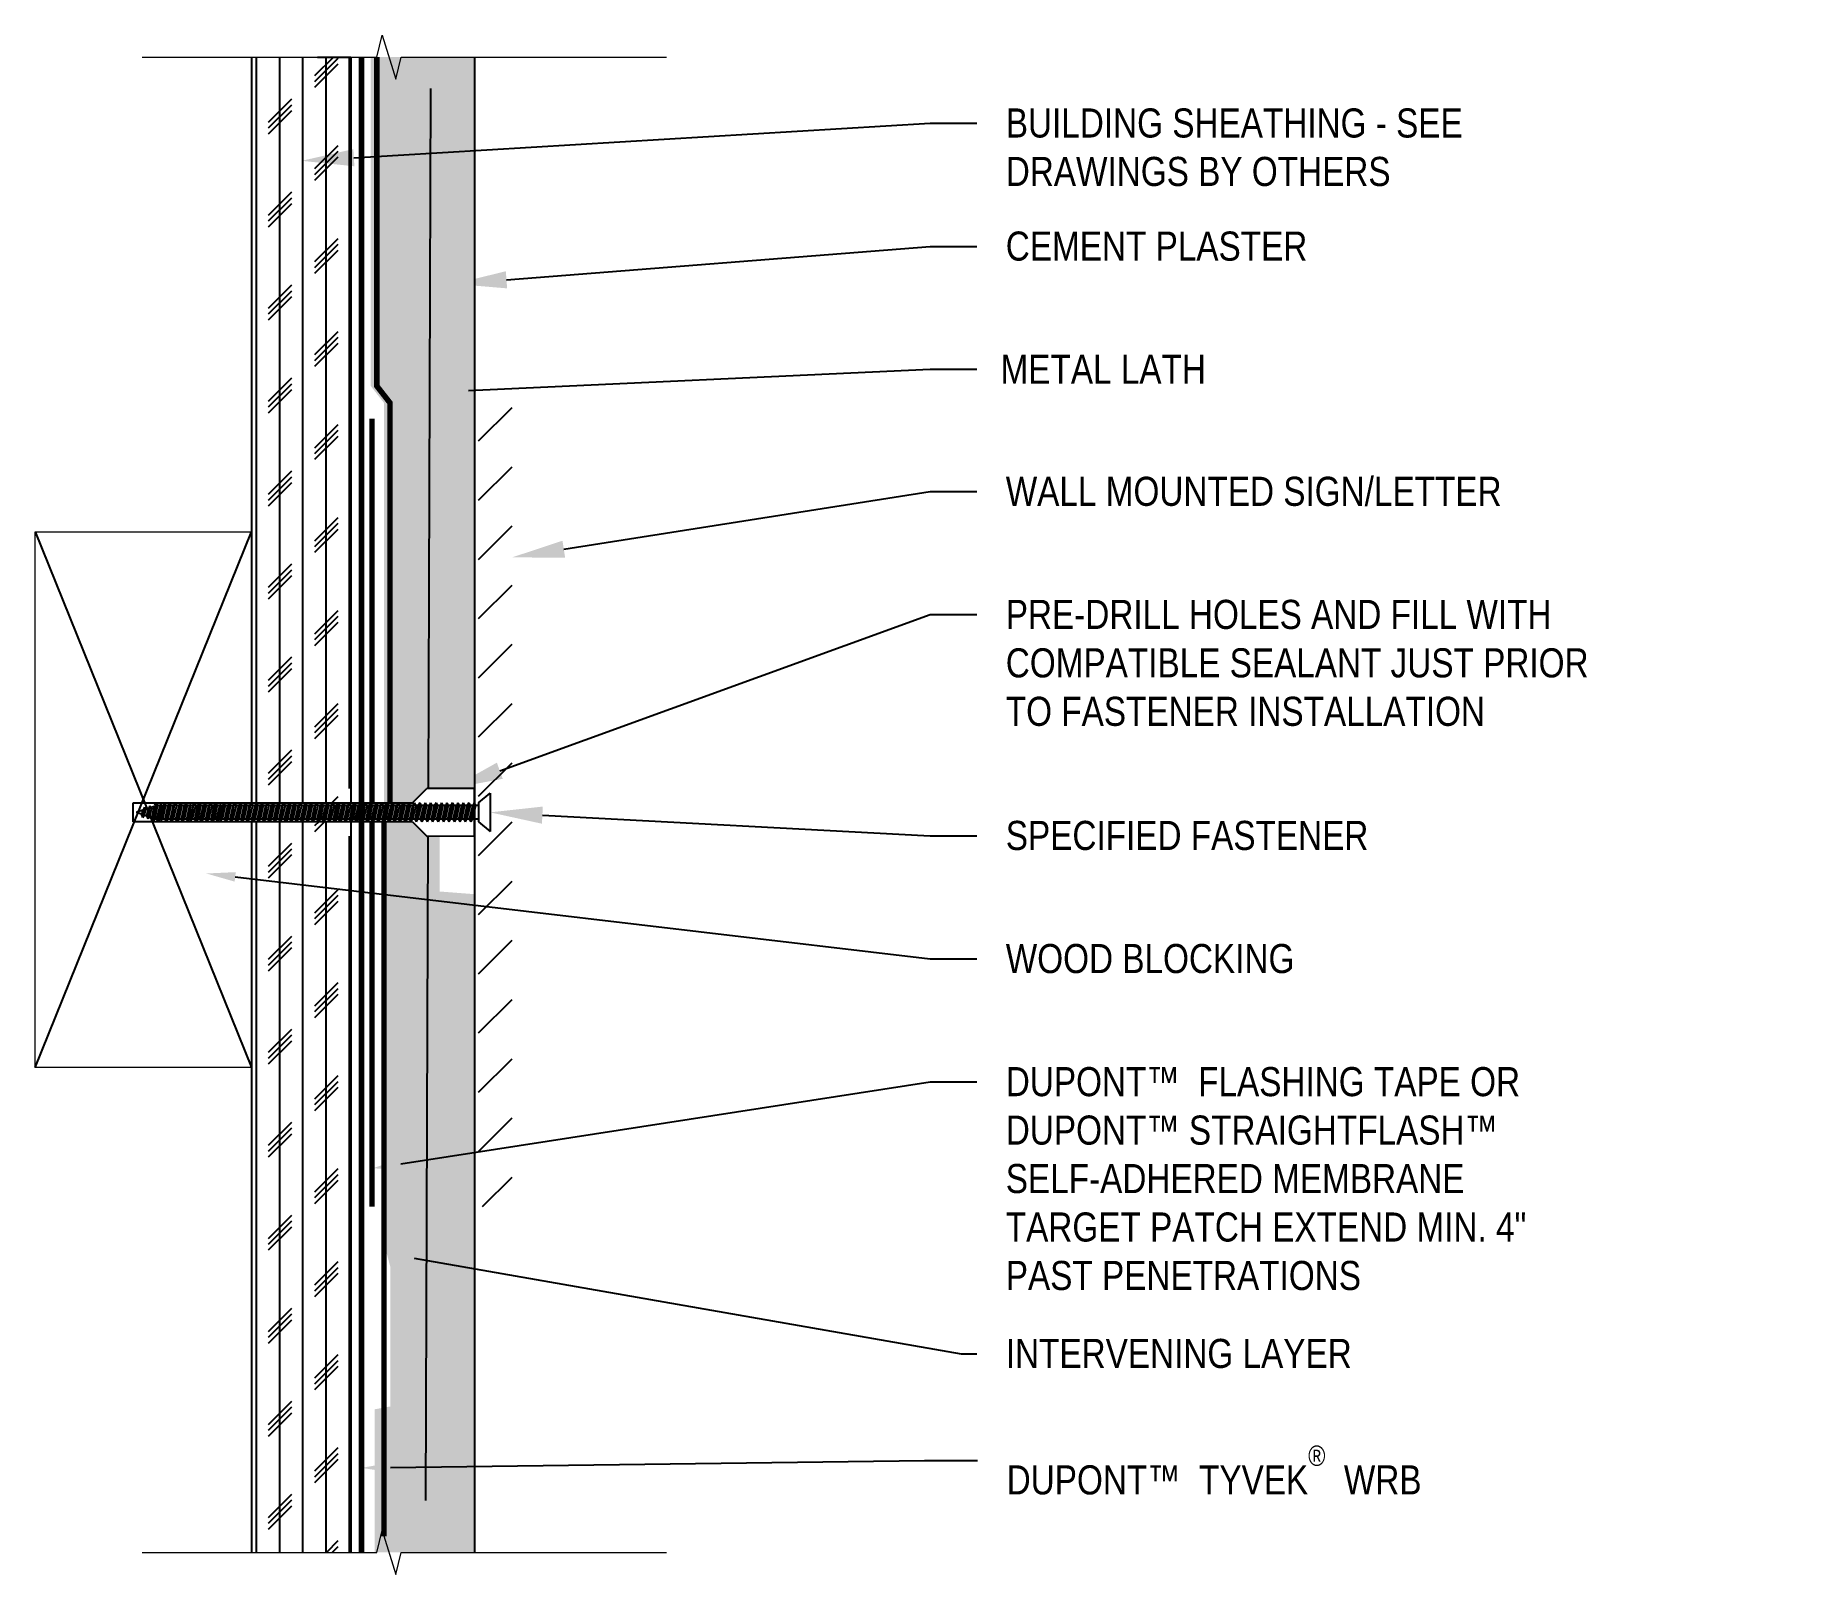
# Model space of a CAD drawing. Header units: inches. Extents: x 23.45 to 32.91, y 13.7 to 22.
import ezdxf
from ezdxf import colors
from ezdxf.entities.mleader import LeaderData, LeaderLine
from ezdxf.math import Vec2, Vec3

# ---------------------------------------------------------------- set-up
doc = ezdxf.new("R2010")
doc.units = ezdxf.units.IN
doc.header["$MEASUREMENT"] = 0
for name, pattern in [('CENTER2', [1.125, 0.75, -0.125, 0.125, -0.125]), ('CENTER6', [0.4125, 0.3, -0.05, 0.03125, -0.03125]), ('HIDDEN', [0.375, 0.25, -0.125])]:
    doc.linetypes.add(name, pattern=pattern)
for name, color, linetype, lineweight in [('-ATI-WRB', 5, 'CENTER6', 15), ('.ATI-DETAIL', 13, 'Continuous', 25), ('.ATI-HATCH', 8, 'Continuous', 25), ('.ATI-TEXT', 7, 'Continuous', 35), ('ATI-SAM', 4, 'HIDDEN', 15), ('LUMBER', 31, 'Continuous', 25)]:
    doc.layers.add(name, color=color, linetype=linetype, lineweight=lineweight)
doc.styles.add('ATI ARCH 5-32', font='ARIALN.TTF', dxfattribs={"height": 0.15625})
doc.linetypes.add('ZIGZAG', pattern='A,0.0001,-0.2,[131,ltypeshp.shx,S=0.2,R=0,X=-0.2,Y=0],-0.4,[131,ltypeshp.shx,S=0.2,R=180,X=0.2,Y=0],-0.2', length=0.8001)

msp = doc.modelspace()

# ---------------------------------------------------------------- hatches: boundary and pattern name
at = {"layer": '.ATI-HATCH'}
h = msp.add_hatch(dxfattribs=at)
h.set_pattern_fill('CORK', color=256, angle=90, style=0)
h.set_pattern_definition([(90, (-425.23726, -293.96479), (-0.125, 8e-18), []), (225, (-425.17476, -293.9023), (0.25, -0.25), [0.1767767, -0.1767767]), (225, (-425.17476, -293.87104), (0.25, -0.25), [0.1767767, -0.1767767]), (225, (-425.17476, -293.8398), (0.25, -0.25), [0.1767767, -0.1767767])])
h.paths.add_polyline_path([(24.6106, 17.8779), (25.0604, 17.8779), (25.1374, 17.9549), (25.1459, 17.9549), (25.1459, 21.8863), (24.6106, 21.8863)])
h.paths.add_polyline_path([(25.0604, 17.7768), (24.6106, 17.7768), (24.6106, 13.849), (25.1459, 13.849), (25.1459, 17.6997), (25.1374, 17.6997)])
h = msp.add_hatch(dxfattribs=at)
h.set_pattern_fill('AR-SAND', color=256, scale=0.07)
h.set_pattern_definition([(37.5, (-9.26964, 2.57565), (-0.00440954, 0.13487766), [0, -0.1064, 0, -0.119, 0, -0.11375]), (7.5, (-9.26964, 2.57565), (0.1238844, 0.1975502), [0, -0.0574, 0, -0.0959, 0, -0.03675]), (327.5, (-9.35574, 2.57565), (0.21798993, 0.00039613), [0, -0.035, 0, -0.126, 0, -0.1645]), (317.5, (-9.35574, 2.57565), (0.2104289, 0.0614373), [0, -0.0175, 0, -0.0826, 0, -0.0945])])
h.paths.add_polyline_path([(25.6226, 21.8863), (25.2519, 21.8863), (25.2519, 20.1195), (25.3234, 20.0277), (25.3234, 17.8779), (25.4771, 17.8779), (25.5541, 17.9549), (25.6226, 17.9549)])
h.paths.add_polyline_path([(25.8091, 21.8863), (25.6226, 21.8863), (25.6226, 17.9549), (25.8091, 17.9549)])
h.paths.add_polyline_path([(25.6226, 17.4016), (25.3234, 17.4247), (25.3234, 15.5105), (25.3582, 15.3815), (25.3582, 14.6336), (25.2736, 14.6183), (25.2736, 13.849), (25.6226, 13.849)])
h.paths.add_polyline_path([(25.6226, 17.7), (25.5541, 17.6997), (25.4771, 17.7768), (25.4696, 17.7768), (25.4694, 17.7764), (25.4691, 17.7768), (25.4404, 17.7768), (25.4401, 17.7764), (25.4399, 17.7768), (25.4111, 17.7768), (25.4109, 17.7764), (25.4106, 17.7768), (25.3819, 17.7768), (25.3816, 17.7764), (25.3814, 17.7768), (25.3526, 17.7768), (25.3524, 17.7764), (25.3521, 17.7768), (25.3234, 17.7768), (25.3234, 17.4247), (25.6226, 17.4016)])
h.paths.add_polyline_path([(25.8091, 17.3873), (25.6226, 17.4016), (25.6226, 15.9349), (25.8091, 15.9662)])
h.paths.add_polyline_path([(25.8091, 15.9662), (25.6226, 15.9349), (25.6226, 15.4636), (25.8091, 15.4753)])
h.paths.add_polyline_path([(25.8091, 15.4753), (25.6226, 15.4636), (25.6226, 14.3768), (25.8091, 14.4094)])
h.paths.add_polyline_path([(25.8091, 14.4094), (25.6226, 14.3768), (25.6226, 13.849), (25.8091, 13.849)])
h = msp.add_hatch(dxfattribs=at)
h.set_pattern_fill('ANSI31', color=251, scale=1.8, style=0)
h.set_pattern_definition([(45, (-70.08577, -18.18278), (-0.15909903, 0.15909903), [])])
h.paths.add_polyline_path([(26.0122, 20.0277), (25.8322, 20.0277), (25.8322, 15.7077), (26.0122, 15.7077)])

# ---------------------------------------------------------------- linework, layer by layer
at = {"layer": '-ATI-WRB', "linetype": 'CENTER6', "ltscale": 0.75, "const_width": 0.03}
msp.add_lwpolyline([(25.2021, 13.849), (25.2021, 21.8863)], dxfattribs=at)
at = {"layer": '.ATI-DETAIL', "color": 13}
for p, q in [((24.6106, 21.8863), (24.6106, 17.8779)), ((24.9659, 21.8863), (25.1459, 21.8863)), ((25.1459, 21.8863), (25.1459, 17.8779)), ((25.8091, 21.8863), (25.8091, 13.849)), ((23.9745, 17.7768), (23.9745, 17.8779)), ((23.9745, 17.8779), (25.4771, 17.8779)), ((25.4771, 17.8779), (25.5541, 17.9549)), ((25.8091, 17.9549), (25.5541, 17.9549)), ((25.8091, 17.7006), (25.8091, 17.9549)), ((25.4771, 17.7768), (23.9745, 17.7768)), ((24.6106, 17.7768), (24.6106, 13.849)), ((25.1459, 17.7768), (25.1459, 13.849)), ((25.4771, 17.7768), (25.5541, 17.6997)), ((25.5541, 17.6997), (25.8091, 17.7006))]:
    msp.add_line(p, q, dxfattribs=at)
at = {"layer": '.ATI-DETAIL', "linetype": 'ZIGZAG', "ltscale": 0.2}
for p, q in [((25.5726, 21.7172), (25.56, 17.9549)), ((25.5592, 17.6997), (25.5472, 14.1278))]:
    msp.add_line(p, q, dxfattribs=at)
at = {"layer": '.ATI-DETAIL', "linetype": 'CENTER6', "ltscale": 2, "const_width": 0.03}
msp.add_lwpolyline([(25.2843, 21.8863), (25.2843, 20.1195), (25.3558, 20.0277), (25.3558, 17.8779)], dxfattribs=at)
at = {"layer": '.ATI-DETAIL', "color": 13, "lineweight": 0}
msp.add_lwpolyline([(24.6106, 17.0561), (24.6106, 16.4556), (23.4487, 16.4556), (23.4487, 19.3356), (24.6106, 19.3356), (24.6106, 18.5738)], dxfattribs=at)
at = {"layer": '.ATI-DETAIL', "linetype": 'CENTER2', "ltscale": 0.75, "const_width": 0.03}
msp.add_lwpolyline([(25.3234, 17.7768), (25.3234, 13.9349)], dxfattribs=at)
for p, q in [((24.0815, 17.7764), (24.0982, 17.8775)), ((24.0982, 17.8775), (24.0907, 17.8644)), ((24.0982, 17.8775), (24.1058, 17.8644)), ((24.1108, 17.7764), (24.1275, 17.8775)), ((24.1275, 17.8775), (24.1199, 17.8644)), ((24.1249, 17.7764), (24.1416, 17.8775)), ((24.1416, 17.8775), (24.1328, 17.8589)), ((24.1416, 17.8775), (24.1492, 17.8644)), ((24.1541, 17.7764), (24.1709, 17.8775)), ((24.1709, 17.8775), (24.1633, 17.8644)), ((24.1709, 17.8775), (24.1784, 17.8644)), ((24.1834, 17.7764), (24.2001, 17.8775)), ((24.2001, 17.8775), (24.1925, 17.8644)), ((24.2001, 17.8775), (24.2077, 17.8644)), ((24.2126, 17.7764), (24.2294, 17.8775)), ((24.2294, 17.8775), (24.2218, 17.8644)), ((24.2294, 17.8775), (24.2369, 17.8644)), ((24.2419, 17.7764), (24.2586, 17.8775)), ((24.2586, 17.8775), (24.251, 17.8644)), ((24.2586, 17.8775), (24.2662, 17.8644)), ((24.2711, 17.7764), (24.2879, 17.8775)), ((24.2879, 17.8775), (24.2803, 17.8644)), ((24.2853, 17.7764), (24.302, 17.8775)), ((24.302, 17.8775), (24.2932, 17.8589)), ((24.302, 17.8775), (24.3095, 17.8644)), ((24.3145, 17.7764), (24.3312, 17.8775)), ((24.3312, 17.8775), (24.3237, 17.8644)), ((24.3312, 17.8775), (24.3388, 17.8644)), ((24.3438, 17.7764), (24.3605, 17.8775)), ((24.3605, 17.8775), (24.3529, 17.8644)), ((24.3605, 17.8775), (24.368, 17.8644)), ((24.373, 17.7764), (24.3897, 17.8775)), ((24.3897, 17.8775), (24.3822, 17.8644)), ((24.3897, 17.8775), (24.3973, 17.8644)), ((24.4023, 17.7764), (24.419, 17.8775)), ((24.419, 17.8775), (24.4114, 17.8644)), ((24.419, 17.8775), (24.4265, 17.8644)), ((24.4315, 17.7764), (24.4482, 17.8775)), ((24.4482, 17.8775), (24.4407, 17.8644)), ((24.4456, 17.7764), (24.4623, 17.8775)), ((24.4623, 17.8775), (24.4536, 17.8589)), ((24.4623, 17.8775), (24.4699, 17.8644)), ((24.4749, 17.7764), (24.4916, 17.8775)), ((24.4916, 17.8775), (24.484, 17.8644)), ((24.4916, 17.8775), (24.4992, 17.8644)), ((24.5041, 17.7764), (24.5208, 17.8775)), ((24.5208, 17.8775), (24.5133, 17.8644)), ((24.5208, 17.8775), (24.5284, 17.8644)), ((24.5334, 17.7764), (24.5501, 17.8775)), ((24.5501, 17.8775), (24.5425, 17.8644)), ((24.5501, 17.8775), (24.5577, 17.8644)), ((24.5626, 17.7764), (24.5793, 17.8775)), ((24.5793, 17.8775), (24.5718, 17.8644)), ((24.5793, 17.8775), (24.5869, 17.8644)), ((24.5919, 17.7764), (24.6086, 17.8775)), ((24.6086, 17.8775), (24.601, 17.8644)), ((24.6086, 17.8775), (24.6162, 17.8644)), ((24.6211, 17.7764), (24.6378, 17.8775)), ((24.6378, 17.8775), (24.6303, 17.8644)), ((24.6378, 17.8775), (24.6454, 17.8644)), ((24.6504, 17.7764), (24.6671, 17.8775)), ((24.6671, 17.8775), (24.6595, 17.8644)), ((24.6671, 17.8775), (24.6747, 17.8644)), ((24.6796, 17.7764), (24.6963, 17.8775)), ((24.6963, 17.8775), (24.6888, 17.8644)), ((24.6963, 17.8775), (24.7039, 17.8644)), ((24.7089, 17.7764), (24.7256, 17.8775)), ((24.7256, 17.8775), (24.718, 17.8644)), ((24.7256, 17.8775), (24.7332, 17.8644)), ((24.7381, 17.7764), (24.7548, 17.8775)), ((24.7548, 17.8775), (24.7473, 17.8644)), ((24.7548, 17.8775), (24.7624, 17.8644)), ((24.7674, 17.7764), (24.7841, 17.8775)), ((24.7841, 17.8775), (24.7765, 17.8644)), ((24.7841, 17.8775), (24.7917, 17.8644)), ((24.7966, 17.7764), (24.8133, 17.8775)), ((24.7966, 17.7764), (24.8133, 17.8775)), ((24.8133, 17.8775), (24.8046, 17.8589)), ((24.8133, 17.8775), (24.8058, 17.8644)), ((24.8133, 17.8775), (24.8209, 17.8644)), ((24.8259, 17.7764), (24.8426, 17.8775)), ((24.8426, 17.8775), (24.835, 17.8644)), ((24.8426, 17.8775), (24.8502, 17.8644)), ((24.8551, 17.7764), (24.8718, 17.8775)), ((24.8718, 17.8775), (24.8643, 17.8644)), ((24.8718, 17.8775), (24.8794, 17.8644)), ((24.8844, 17.7764), (24.9011, 17.8775)), ((24.9011, 17.8775), (24.8935, 17.8644)), ((24.9011, 17.8775), (24.9087, 17.8644)), ((24.9136, 17.7764), (24.9303, 17.8775)), ((24.9303, 17.8775), (24.9228, 17.8644)), ((24.9303, 17.8775), (24.9379, 17.8644)), ((24.9429, 17.7764), (24.9596, 17.8775)), ((24.9596, 17.8775), (24.952, 17.8644)), ((24.9596, 17.8775), (24.9672, 17.8644)), ((24.9721, 17.7764), (24.9888, 17.8775)), ((24.9888, 17.8775), (24.9813, 17.8644)), ((24.9888, 17.8775), (24.9964, 17.8644)), ((25.0014, 17.7764), (25.0181, 17.8775)), ((25.0181, 17.8775), (25.0105, 17.8644)), ((25.0181, 17.8775), (25.0257, 17.8644)), ((25.0306, 17.7764), (25.0473, 17.8775)), ((25.0473, 17.8775), (25.0398, 17.8644)), ((25.0473, 17.8775), (25.0549, 17.8644)), ((25.0599, 17.7764), (25.0766, 17.8775)), ((25.0766, 17.8775), (25.069, 17.8644)), ((25.0766, 17.8775), (25.0842, 17.8644)), ((25.0891, 17.7764), (25.1058, 17.8775)), ((25.1058, 17.8775), (25.0983, 17.8644)), ((25.1058, 17.8775), (25.1134, 17.8644)), ((25.1184, 17.7764), (25.1351, 17.8775)), ((25.1351, 17.8775), (25.1275, 17.8644)), ((25.1351, 17.8775), (25.1427, 17.8644)), ((25.1476, 17.7764), (25.1643, 17.8775)), ((25.1643, 17.8775), (25.1568, 17.8644)), ((25.1643, 17.8775), (25.1719, 17.8644)), ((25.1769, 17.7764), (25.1936, 17.8775)), ((25.1936, 17.8775), (25.186, 17.8644)), ((25.1936, 17.8775), (25.2012, 17.8644)), ((25.2061, 17.7764), (25.2228, 17.8775)), ((25.2228, 17.8775), (25.2153, 17.8644)), ((25.2228, 17.8775), (25.2304, 17.8644)), ((25.2354, 17.7764), (25.2521, 17.8775)), ((25.2521, 17.8775), (25.2445, 17.8644)), ((25.2521, 17.8775), (25.2597, 17.8644)), ((25.2646, 17.7764), (25.2813, 17.8775)), ((25.2813, 17.8775), (25.2738, 17.8644)), ((25.2813, 17.8775), (25.2889, 17.8644)), ((25.2939, 17.7764), (25.3106, 17.8775)), ((25.3106, 17.8775), (25.303, 17.8644)), ((25.3106, 17.8775), (25.3182, 17.8644)), ((25.3231, 17.7764), (25.3398, 17.8775)), ((25.3398, 17.8775), (25.3323, 17.8644)), ((25.3398, 17.8775), (25.3474, 17.8644)), ((25.3524, 17.7764), (25.3691, 17.8775)), ((25.3691, 17.8775), (25.3615, 17.8644)), ((25.3691, 17.8775), (25.3767, 17.8644)), ((25.3816, 17.7764), (25.3983, 17.8775)), ((25.3983, 17.8775), (25.3908, 17.8644)), ((25.3983, 17.8775), (25.4059, 17.8644)), ((25.4109, 17.7764), (25.4276, 17.8775)), ((25.4276, 17.8775), (25.42, 17.8644)), ((25.4276, 17.8775), (25.4352, 17.8644)), ((25.4401, 17.7764), (25.4568, 17.8775)), ((25.4568, 17.8775), (25.4493, 17.8644)), ((25.4568, 17.8775), (25.4644, 17.8644)), ((25.4694, 17.7764), (25.4861, 17.8775)), ((25.4861, 17.8775), (25.4785, 17.8644)), ((25.4861, 17.8775), (25.4937, 17.8644)), ((25.4986, 17.7764), (25.5153, 17.8775)), ((25.5153, 17.8775), (25.5078, 17.8644)), ((25.5153, 17.8775), (25.5229, 17.8644)), ((25.5279, 17.7764), (25.5446, 17.8775)), ((25.5446, 17.8775), (25.537, 17.8644)), ((25.5446, 17.8775), (25.5522, 17.8644)), ((25.5571, 17.7764), (25.5738, 17.8775)), ((25.5738, 17.8775), (25.5663, 17.8644)), ((25.5738, 17.8775), (25.5814, 17.8644)), ((25.5864, 17.7764), (25.6031, 17.8775)), ((25.6031, 17.8775), (25.5955, 17.8644)), ((25.6031, 17.8775), (25.6107, 17.8644)), ((25.6156, 17.7764), (25.6323, 17.8775)), ((25.6323, 17.8775), (25.6248, 17.8644)), ((25.6323, 17.8775), (25.6399, 17.8644)), ((25.6449, 17.7764), (25.6616, 17.8775)), ((25.6616, 17.8775), (25.654, 17.8644)), ((25.6616, 17.8775), (25.6692, 17.8644)), ((25.6741, 17.7764), (25.6908, 17.8775)), ((25.6908, 17.8775), (25.6833, 17.8644)), ((25.6908, 17.8775), (25.6984, 17.8644)), ((25.7034, 17.7764), (25.7201, 17.8775)), ((25.7201, 17.8775), (25.7125, 17.8644)), ((25.7201, 17.8775), (25.7277, 17.8644)), ((25.7326, 17.7764), (25.7493, 17.8775)), ((25.7493, 17.8775), (25.7418, 17.8644)), ((25.7493, 17.8775), (25.7569, 17.8644)), ((25.7619, 17.7764), (25.7786, 17.8775)), ((25.7786, 17.8775), (25.771, 17.8644)), ((25.7786, 17.8775), (25.7862, 17.8644)), ((25.7911, 17.7764), (25.8078, 17.8775)), ((25.8078, 17.8775), (25.8003, 17.8644)), ((25.8078, 17.8775), (25.8154, 17.8644)), ((25.8322, 17.8784), (25.894, 17.9303)), ((25.8322, 17.8784), (25.8322, 17.7755)), ((25.894, 17.9303), (25.894, 17.7236)), ((24.0279, 17.8383), (23.9952, 17.8273)), ((24.0228, 17.8157), (23.9952, 17.8265)), ((24.0224, 17.8137), (24.0283, 17.8402)), ((24.0274, 17.7988), (24.0224, 17.8137)), ((24.0274, 17.7988), (24.0353, 17.855)), ((24.0274, 17.7988), (24.0335, 17.8093)), ((24.0353, 17.855), (24.0283, 17.8402)), ((24.0414, 17.8446), (24.0335, 17.8093)), ((24.0514, 17.8044), (24.0339, 17.8113)), ((24.0353, 17.855), (24.0414, 17.8446)), ((24.0593, 17.8488), (24.0409, 17.8426)), ((24.0494, 17.8104), (24.0568, 17.8435)), ((24.0557, 17.7918), (24.0494, 17.8104)), ((24.0514, 17.8044), (24.05, 17.8049)), ((24.0557, 17.7918), (24.0655, 17.8621)), ((24.0557, 17.7918), (24.0633, 17.8049)), ((24.0655, 17.8621), (24.0568, 17.8435)), ((24.0752, 17.795), (24.0608, 17.8007)), ((24.0731, 17.849), (24.0633, 17.8049)), ((24.0655, 17.8621), (24.0731, 17.849)), ((24.0894, 17.8589), (24.071, 17.8527)), ((24.0752, 17.795), (24.0907, 17.8644)), ((24.0752, 17.795), (24.0894, 17.8589)), ((24.0815, 17.7764), (24.0752, 17.795)), ((24.0815, 17.7764), (24.0891, 17.7895)), ((24.0815, 17.7764), (24.0891, 17.7895)), ((24.1058, 17.8644), (24.0891, 17.7895)), ((24.1032, 17.7895), (24.0891, 17.7895)), ((24.1032, 17.7895), (24.1199, 17.8644)), ((24.1108, 17.7764), (24.1032, 17.7895)), ((24.1199, 17.8644), (24.1058, 17.8644)), ((24.1108, 17.7764), (24.1183, 17.7895)), ((24.1351, 17.8644), (24.1183, 17.7895)), ((24.1325, 17.7895), (24.1183, 17.7895)), ((24.1492, 17.8644), (24.1325, 17.7895)), ((24.1466, 17.7895), (24.1325, 17.7895)), ((24.1466, 17.7895), (24.1633, 17.8644)), ((24.1541, 17.7764), (24.1466, 17.7895)), ((24.1633, 17.8644), (24.1492, 17.8644)), ((24.1541, 17.7764), (24.1617, 17.7895)), ((24.1784, 17.8644), (24.1617, 17.7895)), ((24.1758, 17.7895), (24.1617, 17.7895)), ((24.1758, 17.7895), (24.1925, 17.8644)), ((24.1834, 17.7764), (24.1758, 17.7895)), ((24.1925, 17.8644), (24.1784, 17.8644)), ((24.1834, 17.7764), (24.191, 17.7895)), ((24.2077, 17.8644), (24.191, 17.7895)), ((24.2051, 17.7895), (24.191, 17.7895)), ((24.2051, 17.7895), (24.2218, 17.8644)), ((24.2126, 17.7764), (24.2051, 17.7895)), ((24.2218, 17.8644), (24.2077, 17.8644)), ((24.2126, 17.7764), (24.2202, 17.7895)), ((24.2369, 17.8644), (24.2202, 17.7895)), ((24.2343, 17.7895), (24.2202, 17.7895)), ((24.2343, 17.7895), (24.251, 17.8644)), ((24.2419, 17.7764), (24.2343, 17.7895)), ((24.251, 17.8644), (24.2369, 17.8644)), ((24.2419, 17.7764), (24.2495, 17.7895)), ((24.2662, 17.8644), (24.2495, 17.7895)), ((24.2636, 17.7895), (24.2495, 17.7895)), ((24.2636, 17.7895), (24.2803, 17.8644)), ((24.2711, 17.7764), (24.2636, 17.7895)), ((24.2803, 17.8644), (24.2662, 17.8644)), ((24.2711, 17.7764), (24.2787, 17.7895)), ((24.2954, 17.8644), (24.2787, 17.7895)), ((24.2928, 17.7895), (24.2787, 17.7895)), ((24.3095, 17.8644), (24.2928, 17.7895)), ((24.3069, 17.7895), (24.2928, 17.7895)), ((24.3069, 17.7895), (24.3237, 17.8644)), ((24.3145, 17.7764), (24.3069, 17.7895)), ((24.3237, 17.8644), (24.3095, 17.8644)), ((24.3145, 17.7764), (24.3221, 17.7895)), ((24.3388, 17.8644), (24.3221, 17.7895)), ((24.3362, 17.7895), (24.3221, 17.7895)), ((24.3362, 17.7895), (24.3529, 17.8644)), ((24.3438, 17.7764), (24.3362, 17.7895)), ((24.3529, 17.8644), (24.3388, 17.8644)), ((24.3438, 17.7764), (24.3513, 17.7895)), ((24.368, 17.8644), (24.3513, 17.7895)), ((24.3654, 17.7895), (24.3513, 17.7895)), ((24.3654, 17.7895), (24.3822, 17.8644)), ((24.373, 17.7764), (24.3654, 17.7895)), ((24.3822, 17.8644), (24.368, 17.8644)), ((24.373, 17.7764), (24.3806, 17.7895)), ((24.3973, 17.8644), (24.3806, 17.7895)), ((24.3947, 17.7895), (24.3806, 17.7895)), ((24.3947, 17.7895), (24.4114, 17.8644)), ((24.4023, 17.7764), (24.3947, 17.7895)), ((24.4114, 17.8644), (24.3973, 17.8644)), ((24.4023, 17.7764), (24.4098, 17.7895)), ((24.4265, 17.8644), (24.4098, 17.7895)), ((24.4239, 17.7895), (24.4098, 17.7895)), ((24.4239, 17.7895), (24.4407, 17.8644)), ((24.4315, 17.7764), (24.4239, 17.7895)), ((24.4407, 17.8644), (24.4265, 17.8644)), ((24.4315, 17.7764), (24.4391, 17.7895)), ((24.4558, 17.8644), (24.4391, 17.7895)), ((24.4532, 17.7895), (24.4391, 17.7895)), ((24.4699, 17.8644), (24.4532, 17.7895)), ((24.4673, 17.7895), (24.4532, 17.7895)), ((24.4673, 17.7895), (24.484, 17.8644)), ((24.4749, 17.7764), (24.4673, 17.7895)), ((24.484, 17.8644), (24.4699, 17.8644)), ((24.4749, 17.7764), (24.4824, 17.7895)), ((24.4992, 17.8644), (24.4824, 17.7895)), ((24.4966, 17.7895), (24.4824, 17.7895)), ((24.4966, 17.7895), (24.5133, 17.8644)), ((24.5041, 17.7764), (24.4966, 17.7895)), ((24.5133, 17.8644), (24.4992, 17.8644)), ((24.5041, 17.7764), (24.5117, 17.7895)), ((24.5284, 17.8644), (24.5117, 17.7895)), ((24.5258, 17.7895), (24.5117, 17.7895)), ((24.5258, 17.7895), (24.5425, 17.8644)), ((24.5334, 17.7764), (24.5258, 17.7895)), ((24.5425, 17.8644), (24.5284, 17.8644)), ((24.5334, 17.7764), (24.5409, 17.7895)), ((24.5577, 17.8644), (24.5409, 17.7895)), ((24.5551, 17.7895), (24.5409, 17.7895)), ((24.5551, 17.7895), (24.5718, 17.8644)), ((24.5626, 17.7764), (24.5551, 17.7895)), ((24.5718, 17.8644), (24.5577, 17.8644)), ((24.5626, 17.7764), (24.5702, 17.7895)), ((24.5869, 17.8644), (24.5702, 17.7895)), ((24.5843, 17.7895), (24.5702, 17.7895)), ((24.5843, 17.7895), (24.601, 17.8644)), ((24.5919, 17.7764), (24.5843, 17.7895)), ((24.601, 17.8644), (24.5869, 17.8644)), ((24.5919, 17.7764), (24.5994, 17.7895)), ((24.6162, 17.8644), (24.5994, 17.7895)), ((24.6136, 17.7895), (24.5994, 17.7895)), ((24.6136, 17.7895), (24.6303, 17.8644)), ((24.6211, 17.7764), (24.6136, 17.7895)), ((24.6303, 17.8644), (24.6162, 17.8644)), ((24.6211, 17.7764), (24.6287, 17.7895)), ((24.6454, 17.8644), (24.6287, 17.7895)), ((24.6428, 17.7895), (24.6287, 17.7895)), ((24.6428, 17.7895), (24.6595, 17.8644)), ((24.6504, 17.7764), (24.6428, 17.7895)), ((24.6595, 17.8644), (24.6454, 17.8644)), ((24.6504, 17.7764), (24.6579, 17.7895)), ((24.6747, 17.8644), (24.6579, 17.7895)), ((24.6721, 17.7895), (24.6579, 17.7895)), ((24.6721, 17.7895), (24.6888, 17.8644)), ((24.6796, 17.7764), (24.6721, 17.7895)), ((24.6888, 17.8644), (24.6747, 17.8644)), ((24.6796, 17.7764), (24.6872, 17.7895)), ((24.7039, 17.8644), (24.6872, 17.7895)), ((24.7013, 17.7895), (24.6872, 17.7895)), ((24.7013, 17.7895), (24.718, 17.8644)), ((24.7089, 17.7764), (24.7013, 17.7895)), ((24.718, 17.8644), (24.7039, 17.8644)), ((24.7089, 17.7764), (24.7164, 17.7895)), ((24.7332, 17.8644), (24.7164, 17.7895)), ((24.7306, 17.7895), (24.7164, 17.7895)), ((24.7306, 17.7895), (24.7473, 17.8644)), ((24.7381, 17.7764), (24.7306, 17.7895)), ((24.7473, 17.8644), (24.7332, 17.8644)), ((24.7381, 17.7764), (24.7457, 17.7895)), ((24.7624, 17.8644), (24.7457, 17.7895)), ((24.7598, 17.7895), (24.7457, 17.7895)), ((24.7598, 17.7895), (24.7765, 17.8644)), ((24.7674, 17.7764), (24.7598, 17.7895)), ((24.7765, 17.8644), (24.7624, 17.8644)), ((24.7674, 17.7764), (24.7749, 17.7895)), ((24.7917, 17.8644), (24.7749, 17.7895)), ((24.7891, 17.7895), (24.7749, 17.7895)), ((24.7891, 17.7895), (24.8058, 17.8644)), ((24.7966, 17.7764), (24.7891, 17.7895)), ((24.8058, 17.8644), (24.7917, 17.8644)), ((24.7966, 17.7764), (24.8042, 17.7895)), ((24.7966, 17.7764), (24.8042, 17.7895)), ((24.8209, 17.8644), (24.8042, 17.7895)), ((24.8209, 17.8644), (24.8042, 17.7895)), ((24.8183, 17.7895), (24.8042, 17.7895)), ((24.8183, 17.7895), (24.8042, 17.7895)), ((24.8183, 17.7895), (24.835, 17.8644)), ((24.8259, 17.7764), (24.8183, 17.7895)), ((24.835, 17.8644), (24.8209, 17.8644)), ((24.8259, 17.7764), (24.8334, 17.7895)), ((24.8502, 17.8644), (24.8334, 17.7895)), ((24.8476, 17.7895), (24.8334, 17.7895)), ((24.8476, 17.7895), (24.8643, 17.8644)), ((24.8551, 17.7764), (24.8476, 17.7895)), ((24.8643, 17.8644), (24.8502, 17.8644)), ((24.8551, 17.7764), (24.8627, 17.7895)), ((24.8794, 17.8644), (24.8627, 17.7895)), ((24.8768, 17.7895), (24.8627, 17.7895)), ((24.8768, 17.7895), (24.8935, 17.8644)), ((24.8844, 17.7764), (24.8768, 17.7895)), ((24.8935, 17.8644), (24.8794, 17.8644)), ((24.8844, 17.7764), (24.8919, 17.7895)), ((24.9087, 17.8644), (24.8919, 17.7895)), ((24.9061, 17.7895), (24.8919, 17.7895)), ((24.9061, 17.7895), (24.9228, 17.8644)), ((24.9136, 17.7764), (24.9061, 17.7895)), ((24.9228, 17.8644), (24.9087, 17.8644)), ((24.9136, 17.7764), (24.9212, 17.7895)), ((24.9379, 17.8644), (24.9212, 17.7895)), ((24.9353, 17.7895), (24.9212, 17.7895)), ((24.9353, 17.7895), (24.952, 17.8644)), ((24.9429, 17.7764), (24.9353, 17.7895)), ((24.952, 17.8644), (24.9379, 17.8644)), ((24.9429, 17.7764), (24.9504, 17.7895)), ((24.9672, 17.8644), (24.9504, 17.7895)), ((24.9646, 17.7895), (24.9504, 17.7895)), ((24.9646, 17.7895), (24.9813, 17.8644)), ((24.9721, 17.7764), (24.9646, 17.7895)), ((24.9813, 17.8644), (24.9672, 17.8644)), ((24.9721, 17.7764), (24.9797, 17.7895)), ((24.9964, 17.8644), (24.9797, 17.7895)), ((24.9938, 17.7895), (24.9797, 17.7895)), ((24.9938, 17.7895), (25.0105, 17.8644)), ((25.0014, 17.7764), (24.9938, 17.7895)), ((25.0105, 17.8644), (24.9964, 17.8644)), ((25.0014, 17.7764), (25.0089, 17.7895)), ((25.0257, 17.8644), (25.0089, 17.7895)), ((25.0231, 17.7895), (25.0089, 17.7895)), ((25.0231, 17.7895), (25.0398, 17.8644)), ((25.0306, 17.7764), (25.0231, 17.7895)), ((25.0398, 17.8644), (25.0257, 17.8644)), ((25.0306, 17.7764), (25.0382, 17.7895)), ((25.0549, 17.8644), (25.0382, 17.7895)), ((25.0523, 17.7895), (25.0382, 17.7895)), ((25.0523, 17.7895), (25.069, 17.8644)), ((25.0599, 17.7764), (25.0523, 17.7895)), ((25.069, 17.8644), (25.0549, 17.8644)), ((25.0599, 17.7764), (25.0674, 17.7895)), ((25.0842, 17.8644), (25.0674, 17.7895)), ((25.0816, 17.7895), (25.0674, 17.7895)), ((25.0816, 17.7895), (25.0983, 17.8644)), ((25.0891, 17.7764), (25.0816, 17.7895)), ((25.0983, 17.8644), (25.0842, 17.8644)), ((25.0891, 17.7764), (25.0967, 17.7895)), ((25.1134, 17.8644), (25.0967, 17.7895)), ((25.1108, 17.7895), (25.0967, 17.7895)), ((25.1108, 17.7895), (25.1275, 17.8644)), ((25.1184, 17.7764), (25.1108, 17.7895)), ((25.1275, 17.8644), (25.1134, 17.8644)), ((25.1184, 17.7764), (25.1259, 17.7895)), ((25.1427, 17.8644), (25.1259, 17.7895)), ((25.1401, 17.7895), (25.1259, 17.7895)), ((25.1401, 17.7895), (25.1568, 17.8644)), ((25.1476, 17.7764), (25.1401, 17.7895)), ((25.1568, 17.8644), (25.1427, 17.8644)), ((25.1476, 17.7764), (25.1552, 17.7895)), ((25.1719, 17.8644), (25.1552, 17.7895)), ((25.1693, 17.7895), (25.1552, 17.7895)), ((25.1693, 17.7895), (25.186, 17.8644)), ((25.1769, 17.7764), (25.1693, 17.7895)), ((25.186, 17.8644), (25.1719, 17.8644)), ((25.1769, 17.7764), (25.1844, 17.7895)), ((25.2012, 17.8644), (25.1844, 17.7895)), ((25.1986, 17.7895), (25.1844, 17.7895)), ((25.1986, 17.7895), (25.2153, 17.8644)), ((25.2061, 17.7764), (25.1986, 17.7895)), ((25.2153, 17.8644), (25.2012, 17.8644)), ((25.2061, 17.7764), (25.2137, 17.7895)), ((25.2304, 17.8644), (25.2137, 17.7895)), ((25.2278, 17.7895), (25.2137, 17.7895)), ((25.2278, 17.7895), (25.2445, 17.8644)), ((25.2354, 17.7764), (25.2278, 17.7895)), ((25.2445, 17.8644), (25.2304, 17.8644)), ((25.2354, 17.7764), (25.2429, 17.7895)), ((25.2597, 17.8644), (25.2429, 17.7895)), ((25.2571, 17.7895), (25.2429, 17.7895)), ((25.2571, 17.7895), (25.2738, 17.8644)), ((25.2646, 17.7764), (25.2571, 17.7895)), ((25.2738, 17.8644), (25.2597, 17.8644)), ((25.2646, 17.7764), (25.2722, 17.7895)), ((25.2889, 17.8644), (25.2722, 17.7895)), ((25.2863, 17.7895), (25.2722, 17.7895)), ((25.2863, 17.7895), (25.303, 17.8644)), ((25.2939, 17.7764), (25.2863, 17.7895)), ((25.303, 17.8644), (25.2889, 17.8644)), ((25.2939, 17.7764), (25.3014, 17.7895)), ((25.3182, 17.8644), (25.3014, 17.7895)), ((25.3156, 17.7895), (25.3014, 17.7895)), ((25.3156, 17.7895), (25.3323, 17.8644)), ((25.3231, 17.7764), (25.3156, 17.7895)), ((25.3323, 17.8644), (25.3182, 17.8644)), ((25.3231, 17.7764), (25.3307, 17.7895)), ((25.3474, 17.8644), (25.3307, 17.7895)), ((25.3448, 17.7895), (25.3307, 17.7895)), ((25.3448, 17.7895), (25.3615, 17.8644)), ((25.3524, 17.7764), (25.3448, 17.7895)), ((25.3615, 17.8644), (25.3474, 17.8644)), ((25.3524, 17.7764), (25.3599, 17.7895)), ((25.3767, 17.8644), (25.3599, 17.7895)), ((25.3741, 17.7895), (25.3599, 17.7895)), ((25.3741, 17.7895), (25.3908, 17.8644)), ((25.3816, 17.7764), (25.3741, 17.7895)), ((25.3908, 17.8644), (25.3767, 17.8644)), ((25.3816, 17.7764), (25.3892, 17.7895)), ((25.4059, 17.8644), (25.3892, 17.7895)), ((25.4033, 17.7895), (25.3892, 17.7895)), ((25.4033, 17.7895), (25.42, 17.8644)), ((25.4109, 17.7764), (25.4033, 17.7895)), ((25.42, 17.8644), (25.4059, 17.8644)), ((25.4109, 17.7764), (25.4184, 17.7895)), ((25.4352, 17.8644), (25.4184, 17.7895)), ((25.4326, 17.7895), (25.4184, 17.7895)), ((25.4326, 17.7895), (25.4493, 17.8644)), ((25.4401, 17.7764), (25.4326, 17.7895)), ((25.4493, 17.8644), (25.4352, 17.8644)), ((25.4401, 17.7764), (25.4477, 17.7895)), ((25.4644, 17.8644), (25.4477, 17.7895)), ((25.4618, 17.7895), (25.4477, 17.7895)), ((25.4618, 17.7895), (25.4785, 17.8644)), ((25.4694, 17.7764), (25.4618, 17.7895)), ((25.4785, 17.8644), (25.4644, 17.8644)), ((25.4694, 17.7764), (25.4769, 17.7895)), ((25.4937, 17.8644), (25.4769, 17.7895)), ((25.4911, 17.7895), (25.4769, 17.7895)), ((25.4911, 17.7895), (25.5078, 17.8644)), ((25.4986, 17.7764), (25.4911, 17.7895)), ((25.5078, 17.8644), (25.4937, 17.8644)), ((25.4986, 17.7764), (25.5062, 17.7895)), ((25.5229, 17.8644), (25.5062, 17.7895)), ((25.5203, 17.7895), (25.5062, 17.7895)), ((25.5203, 17.7895), (25.537, 17.8644)), ((25.5279, 17.7764), (25.5203, 17.7895)), ((25.537, 17.8644), (25.5229, 17.8644)), ((25.5279, 17.7764), (25.5354, 17.7895)), ((25.5522, 17.8644), (25.5354, 17.7895)), ((25.5496, 17.7895), (25.5354, 17.7895)), ((25.5496, 17.7895), (25.5663, 17.8644)), ((25.5571, 17.7764), (25.5496, 17.7895)), ((25.5663, 17.8644), (25.5522, 17.8644)), ((25.5571, 17.7764), (25.5647, 17.7895)), ((25.5814, 17.8644), (25.5647, 17.7895)), ((25.5788, 17.7895), (25.5647, 17.7895)), ((25.5788, 17.7895), (25.5955, 17.8644)), ((25.5864, 17.7764), (25.5788, 17.7895)), ((25.5955, 17.8644), (25.5814, 17.8644)), ((25.5864, 17.7764), (25.5939, 17.7895)), ((25.6107, 17.8644), (25.5939, 17.7895)), ((25.6081, 17.7895), (25.5939, 17.7895)), ((25.6081, 17.7895), (25.6248, 17.8644)), ((25.6156, 17.7764), (25.6081, 17.7895)), ((25.6248, 17.8644), (25.6107, 17.8644)), ((25.6156, 17.7764), (25.6232, 17.7895)), ((25.6399, 17.8644), (25.6232, 17.7895)), ((25.6373, 17.7895), (25.6232, 17.7895)), ((25.6373, 17.7895), (25.654, 17.8644)), ((25.6449, 17.7764), (25.6373, 17.7895)), ((25.654, 17.8644), (25.6399, 17.8644)), ((25.6449, 17.7764), (25.6524, 17.7895)), ((25.6692, 17.8644), (25.6524, 17.7895)), ((25.6666, 17.7895), (25.6524, 17.7895)), ((25.6666, 17.7895), (25.6833, 17.8644)), ((25.6741, 17.7764), (25.6666, 17.7895)), ((25.6833, 17.8644), (25.6692, 17.8644)), ((25.6741, 17.7764), (25.6817, 17.7895)), ((25.6984, 17.8644), (25.6817, 17.7895)), ((25.6958, 17.7895), (25.6817, 17.7895)), ((25.6958, 17.7895), (25.7125, 17.8644)), ((25.7034, 17.7764), (25.6958, 17.7895)), ((25.7125, 17.8644), (25.6984, 17.8644)), ((25.7034, 17.7764), (25.7109, 17.7895)), ((25.7277, 17.8644), (25.7109, 17.7895)), ((25.7251, 17.7895), (25.7109, 17.7895)), ((25.7251, 17.7895), (25.7418, 17.8644)), ((25.7326, 17.7764), (25.7251, 17.7895)), ((25.7418, 17.8644), (25.7277, 17.8644)), ((25.7326, 17.7764), (25.7402, 17.7895)), ((25.7569, 17.8644), (25.7402, 17.7895)), ((25.7543, 17.7895), (25.7402, 17.7895)), ((25.7543, 17.7895), (25.771, 17.8644)), ((25.7619, 17.7764), (25.7543, 17.7895)), ((25.771, 17.8644), (25.7569, 17.8644)), ((25.7619, 17.7764), (25.7694, 17.7895)), ((25.7862, 17.8644), (25.7694, 17.7895)), ((25.7836, 17.7895), (25.7694, 17.7895)), ((25.7836, 17.7895), (25.8003, 17.8644)), ((25.7911, 17.7764), (25.7836, 17.7895)), ((25.8003, 17.8644), (25.7862, 17.8644)), ((25.7911, 17.7764), (25.7987, 17.7895)), ((25.8154, 17.8644), (25.7987, 17.7895)), ((25.8322, 17.7895), (25.7987, 17.7895)), ((25.8322, 17.8644), (25.8154, 17.8644)), ((25.8322, 17.7755), (25.894, 17.7236))]:
    msp.add_line(p, q)
for centre in [(23.9954, 17.8269), (24.7105, 17.8269)]:
    msp.add_arc(centre, 0.000421, 108.52027, 248.46364)
at = {"layer": 'ATI-SAM', "const_width": 0.03}
for points in [[(25.2591, 19.9434), (25.2591, 17.8779)], [(25.2591, 17.7768), (25.2591, 15.7077)]]:
    msp.add_lwpolyline(points, dxfattribs=at)
at = {"layer": 'LUMBER', "color": 13, "lineweight": 0}
for p, q in [((25.2843, 21.8863), (25.3133, 22.0044)), ((25.3133, 22.0044), (25.3868, 21.7683)), ((24.0229, 21.8863), (25.2843, 21.8863)), ((25.3868, 21.7683), (25.4158, 21.8863)), ((25.4158, 21.8863), (26.842, 21.8863)), ((25.2843, 13.849), (25.3133, 13.9671)), ((25.3133, 13.9671), (25.3868, 13.731)), ((24.0229, 13.849), (25.2843, 13.849)), ((25.3868, 13.731), (25.4158, 13.849)), ((25.4158, 13.849), (26.842, 13.849))]:
    msp.add_line(p, q, dxfattribs=at)
at = {"layer": 'LUMBER', "color": 251}
for p, q in [((23.4487, 19.3356), (24.6106, 16.4556)), ((23.4487, 16.4556), (24.6106, 19.3356))]:
    msp.add_line(p, q, dxfattribs=at)

# ---------------------------------------------------------------- leaders
at = {"layer": '.ATI-TEXT', "color": 7, "ltscale": 2}
ml = msp.add_multileader_mtext('Standard', dxfattribs=at)
ml.set_content('BUILDING SHEATHING - SEE \\PDRAWINGS BY OTHERS', color=7, style='ATI ARCH 5-32')
ml.set_leader_properties(color=7)
ml.build(insert=Vec2(0, 0))
ml.multileader.update_dxf_attribs({"dogleg_length": 0.25, "arrow_head_size": 0.2812})
ctx = ml.context
ctx.base_point, ctx.char_height, ctx.arrow_head_size, ctx.landing_gap_size, ctx.plane_origin = Vec3(28.5093, 21.5311), 0.15625, 0.2812, 0.1562, Vec3(26.1476, 21.9616)
notes = []
notes.append((ctx, [(0, (1, 1, 0), (28.2593, 21.5311), (1, 0), 0.25, [(0, [(24.8808, 21.3291)], 0, [])])]))
ctx.mtext.insert, ctx.mtext.width, ctx.mtext.flow_direction = Vec3(28.6655, 21.6106), 3.882472, 5
ml = msp.add_multileader_mtext('Standard', dxfattribs=at)
ml.set_content('CEMENT PLASTER', color=7, style='ATI ARCH 5-32')
ml.set_leader_properties(color=7)
ml.build(insert=Vec2(0, 0))
ml.multileader.update_dxf_attribs({"dogleg_length": 0.25, "arrow_head_size": 0.2812})
ctx = ml.context
ctx.base_point, ctx.char_height, ctx.arrow_head_size, ctx.landing_gap_size, ctx.plane_origin = Vec3(28.5093, 20.8694), 0.15625, 0.2812, 0.1562, Vec3(26.1476, 21.2999)
notes.append((ctx, [(0, (1, 1, 0), (28.2593, 20.8694), (1, 0), 0.25, [(0, [(25.7015, 20.6674)], 0, [])])]))
ctx.mtext.insert, ctx.mtext.flow_direction = Vec3(28.6655, 20.9489), 5
at = {"layer": '.ATI-TEXT'}
ml = msp.add_multileader_mtext('Standard', dxfattribs=at)
ml.set_content('METAL LATH', color=7, style='ATI ARCH 5-32')
ml.set_leader_properties(color=7)
ml.build(insert=Vec2(0, 0))
ml.multileader.update_dxf_attribs({"dogleg_length": 0.25, "arrow_head_size": 0.1562})
ctx = ml.context
ctx.base_point, ctx.char_height, ctx.arrow_head_size, ctx.landing_gap_size, ctx.plane_origin = Vec3(28.5093, 20.209), 0.15625, 0.1562, 0.1562, Vec3(25.621, 20.0875)
ctx.text_align_type = 2
notes.append((ctx, [(0, (1, 1, 0), (28.2593, 20.209), (1, 0), 0.25, [(0, [(25.621, 20.0875)], 0, [])])]))
ctx.mtext.insert, ctx.mtext.alignment, ctx.mtext.flow_direction = Vec3(29.7413, 20.2872), 3, 5
at = {"layer": '.ATI-TEXT', "color": 7, "ltscale": 2}
ml = msp.add_multileader_mtext('Standard', dxfattribs=at)
ml.set_content('WALL MOUNTED SIGN/LETTER', color=7, style='ATI ARCH 5-32')
ml.set_leader_properties(color=7)
ml.build(insert=Vec2(0, 0))
ml.multileader.update_dxf_attribs({"dogleg_length": 0.25, "arrow_head_size": 0.2812})
ctx = ml.context
ctx.base_point, ctx.char_height, ctx.arrow_head_size, ctx.landing_gap_size, ctx.plane_origin = Vec3(28.5093, 19.5514), 0.15625, 0.2812, 0.1562, Vec3(26.4176, 19.1976)
notes.append((ctx, [(0, (1, 1, 0), (28.2593, 19.5514), (1, 0), 0.25, [(0, [(26.0122, 19.1976)], 0, [])])]))
ctx.mtext.insert, ctx.mtext.flow_direction = Vec3(28.6655, 19.6308), 5
ml = msp.add_multileader_mtext('Standard', dxfattribs=at)
ml.set_content('PRE-DRILL HOLES AND FILL WITH\\PCOMPATIBLE SEALANT JUST PRIOR\\PTO FASTENER INSTALLATION', color=7, style='ATI ARCH 5-32')
ml.set_leader_properties(color=7)
ml.build(insert=Vec2(0, 0))
ml.multileader.update_dxf_attribs({"dogleg_length": 0.25, "arrow_head_size": 0.2812})
ctx = ml.context
ctx.base_point, ctx.char_height, ctx.arrow_head_size, ctx.landing_gap_size, ctx.plane_origin = Vec3(28.5093, 18.8897), 0.15625, 0.2812, 0.1562, Vec3(26.0301, 17.7294)
notes.append((ctx, [(0, (1, 1, 0), (28.2593, 18.8897), (1, 0), 0.25, [(0, [(25.6816, 17.9549)], 0, [])])]))
ctx.mtext.insert, ctx.mtext.flow_direction = Vec3(28.6655, 18.9692), 5
ml = msp.add_multileader_mtext('Standard', dxfattribs=at)
ml.set_content('SPECIFIED FASTENER', color=7, style='ATI ARCH 5-32')
ml.set_leader_properties(color=7)
ml.build(insert=Vec2(0, 0))
ml.multileader.update_dxf_attribs({"dogleg_length": 0.25, "arrow_head_size": 0.2812})
ctx = ml.context
ctx.base_point, ctx.char_height, ctx.arrow_head_size, ctx.landing_gap_size, ctx.plane_origin = Vec3(28.5093, 17.7016), 0.15625, 0.2812, 0.1562, Vec3(26.2851, 17.8269)
notes.append((ctx, [(0, (1, 1, 0), (28.2593, 17.7016), (1, 0), 0.25, [(0, [(25.894, 17.8269)], 0, [])])]))
ctx.mtext.insert, ctx.mtext.flow_direction = Vec3(28.6655, 17.7811), 5
at = {"layer": '.ATI-TEXT'}
ml = msp.add_multileader_mtext('Standard', dxfattribs=at)
ml.set_content('WOOD BLOCKING', color=7, style='ATI ARCH 5-32')
ml.set_leader_properties(color=7)
ml.build(insert=Vec2(0, 0))
ml.multileader.update_dxf_attribs({"dogleg_length": 0.25, "arrow_head_size": 0.1562})
ctx = ml.context
ctx.base_point, ctx.char_height, ctx.arrow_head_size, ctx.landing_gap_size, ctx.plane_origin = Vec3(28.5093, 17.04), 0.15625, 0.1562, 0.1562, Vec3(25.1723, 17.2808)
notes.append((ctx, [(0, (1, 1, 0), (28.2593, 17.04), (1, 0), 0.25, [(0, [(24.3685, 17.4984)], 0, [])])]))
ctx.mtext.insert, ctx.mtext.flow_direction = Vec3(28.6655, 17.1194), 5
ml = msp.add_multileader_mtext('Standard', dxfattribs=at)
ml.set_content('DUPONT™  FLASHING TAPE OR \\PDUPONT™ STRAIGHTFLASH™  \\PSELF-ADHERED MEMBRANE \\PTARGET PATCH EXTEND MIN. 4" \\PPAST PENETRATIONS', color=7, style='ATI ARCH 5-32')
ml.set_leader_properties(color=7)
ml.build(insert=Vec2(0, 0))
ml.multileader.update_dxf_attribs({"dogleg_length": 0.25, "arrow_head_size": 0.1562})
ctx = ml.context
ctx.base_point, ctx.char_height, ctx.arrow_head_size, ctx.landing_gap_size, ctx.plane_origin = Vec3(28.5093, 16.3783), 0.15625, 0.1562, 0.1562, Vec3(25.7426, 16.3117)
notes.append((ctx, [(0, (1, 1, 0), (28.2593, 16.3783), (1, 0), 0.25, [(0, [(25.2591, 15.9129)], 0, [])])]))
ctx.mtext.insert, ctx.mtext.width, ctx.mtext.flow_direction = Vec3(28.6655, 16.4577), 4.240905, 5
ml = msp.add_multileader_mtext('Standard', dxfattribs=at)
ml.set_content('INTERVENING LAYER', color=7, style='ATI ARCH 5-32')
ml.set_leader_properties(color=7)
ml.build(insert=Vec2(0, 0))
ml.multileader.update_dxf_attribs({"dogleg_length": 0.25, "arrow_head_size": 0.1562})
ctx = ml.context
ctx.base_point, ctx.char_height, ctx.arrow_head_size, ctx.landing_gap_size, ctx.plane_origin = Vec3(28.5093, 14.9172), 0.15625, 0.1562, 0.1562, Vec3(25.9084, 15.463)
notes.append((ctx, [(0, (1, 1, 0), (28.4251, 14.9172), (1, 0), 0.0842, [(0, [(25.3321, 15.4582)], 0, [])])]))
ctx.mtext.insert, ctx.mtext.flow_direction = Vec3(28.6655, 14.9967), 5
ml = msp.add_multileader_mtext('Standard', dxfattribs=at)
ml.set_content('DUPONT™  TYVEK{\\A1;\\H0.7x;\\S®^ ;}  WRB', color=7, style='ATI ARCH 5-32')
ml.set_leader_properties(color=7)
ml.build(insert=Vec2(0, 0))
ml.multileader.update_dxf_attribs({"dogleg_length": 0.25, "arrow_head_size": 0.1562})
ctx = ml.context
ctx.base_point, ctx.char_height, ctx.arrow_head_size, ctx.landing_gap_size, ctx.plane_origin = Vec3(28.514, 14.3439), 0.15625, 0.1562, 0.1562, Vec3(25.7127, 14.6563)
notes.append((ctx, [(0, (1, 1, 0), (28.2293, 14.3439), (1, 0), 0.2847, [(0, [(25.2021, 14.3033)], 0, [])])]))
ctx.mtext.insert, ctx.mtext.flow_direction = Vec3(28.6703, 14.4234), 5
for ctx, leaders in notes:
    for number, flags, end, landing, length, lines in leaders:
        leader = LeaderData()
        leader.index, (leader.has_last_leader_line, leader.has_dogleg_vector, leader.attachment_direction) = number, flags
        leader.last_leader_point, leader.dogleg_vector, leader.dogleg_length = Vec3(end), Vec3(landing), length
        for number, points, colour, breaks in lines:
            line = LeaderLine()
            line.index, line.vertices, line.color, line.breaks = number, Vec3.list(points), colors.encode_raw_color(colour), breaks
            leader.lines.append(line)
        ctx.leaders.append(leader)

doc.saveas('drawing.dxf')
